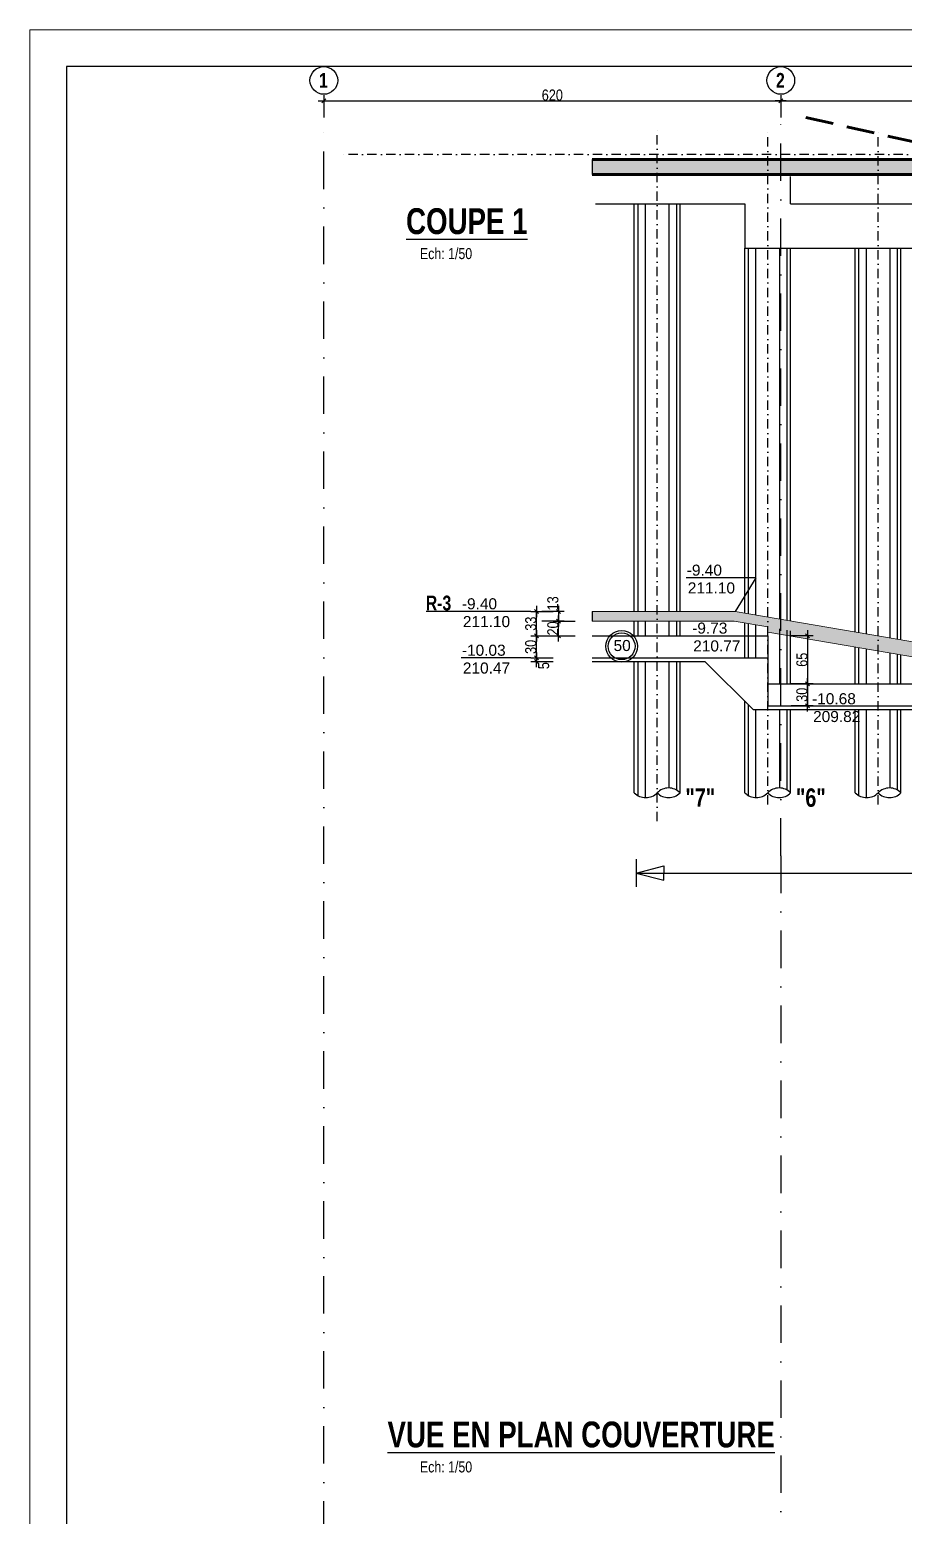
# Model space of a CAD drawing. Header units: millimetres. Extents: x -26249 to 60250, y -21218 to 23336.
# Drawn here: x 50478 to 51665, y 952 to 2968 of the extents above; entities that cross this region are included whole.
import ezdxf
from ezdxf.enums import TextEntityAlignment as Align

# ---------------------------------------------------------------- set-up
doc = ezdxf.new("R2010")
doc.units = ezdxf.units.MM
doc.linetypes.add('CACHEX2', pattern=[19.05, 12.7, -6.35])
doc.linetypes.add('TIRETPTX2', pattern=[50.8, 25.4, -12.7, 0, -12.7])
for name, color, linetype in [('01_cote_gen', 4, 'Continuous'), ('01_linteaux', 2, 'Continuous'), ('01_poch_murs', 253, 'Continuous'), ('01_texte', 230, 'Continuous'), ('AA_COTES', 2, 'Continuous')]:
    doc.layers.add(name, color=color, linetype=linetype)
doc.layers.add('01_murs_coup', color=5, linetype='Continuous', lineweight=60)
doc.styles.add('impact', font='impact.ttf')
doc.styles.add('MATTE_TXT', font='arial.ttf')
doc.styles.add('STYLE2', font='ARIALN.TTF')
doc.dimstyles.new('JB50', dxfattribs={"dimscale": 0.1, "dimtxt": 150, "dimasz": 15, "dimexe": 0.1, "dimexo": 0.1, "dimgap": 0.09, "dimtad": 1, "dimdec": 1, "dimdsep": 46, "dimtxsty": 'STYLE2', "dimblk1": 'BOND_G', "dimblk2": 'BOND_D', "dimsah": 1, "dimcen": 1.5, "dimdle": 0.01, "dimse1": 1, "dimse2": 1, "dimclrd": 4, "dimclre": 2, "dimclrt": 6, "dimazin": 2, "dimtfac": 2.333333, "dimtdec": 1, "dimtix": 1, "dimtmove": 2, "dimatfit": 3, "dimldrblk": 'BOND_G', "dimfxl": 1, "dimtolj": 1, "dimtzin": 0, "dimarcsym": 0})

# ---------------------------------------------------------------- blocks, each defined once
blk = doc.blocks.new('BOND_G')
at = {"layer": 'AA_COTES', "color": 0}
for p, q in [((0, -5), (0, 15)), ((5, 0), (-5, 0)), ((1.8, 1.8), (-1.8, -1.8))]:
    blk.add_line(p, q, dxfattribs=at)
blk = doc.blocks.new('BOND_D')
at = {"layer": 'AA_COTES', "color": 0}
for p, q in [((5, 0), (-5, 0)), ((-1.8, -1.8), (1.8, 1.8)), ((0, 5), (0, -15))]:
    blk.add_line(p, q, dxfattribs=at)
blk = doc.blocks.new('*D1415')
at = {"layer": '01_cote_gen', "color": 4, "lineweight": -2, "transparency": 16777216}
blk.add_line((50879, 2871.9), (51496, 2871.9), dxfattribs=at)
at = {"layer": 'Defpoints', "color": 0, "transparency": 16777216}
for p in [(50877.5, 2868.4), (51497.5, 2871.9), (51497.5, 2868.4)]:
    blk.add_point(p, dxfattribs=at)
at = {"layer": '01_cote_gen', "color": 4, "lineweight": -2, "transparency": 16777216, "xscale": 1.5, "yscale": 1.5, "zscale": 1.5, "rotation": 180}
blk.add_blockref('BOND_G', (50877.5, 2871.9), dxfattribs=at)
at = {"layer": '01_cote_gen', "color": 4, "lineweight": -2, "transparency": 16777216, "xscale": 1.5, "yscale": 1.5, "zscale": 1.5}
blk.add_blockref('BOND_D', (51497.5, 2871.9), dxfattribs=at)
at = {"layer": '01_cote_gen', "color": 6, "transparency": 16777216, "insert": (51187.5, 2879.6), "char_height": 15, "attachment_point": 5, "style": 'STYLE2'}
blk.add_mtext('\\A1;620', dxfattribs=at)
blk = doc.blocks.new('*D1416')
at = {"layer": '01_cote_gen', "color": 4, "lineweight": -2, "transparency": 16777216}
blk.add_line((51499, 2871.9), (52046, 2871.9), dxfattribs=at)
at = {"layer": 'Defpoints', "color": 0, "transparency": 16777216}
for p in [(51497.5, 2868.4), (52047.5, 2871.9), (52047.5, 2871.9)]:
    blk.add_point(p, dxfattribs=at)
at = {"layer": '01_cote_gen', "color": 4, "lineweight": -2, "transparency": 16777216, "xscale": 1.5, "yscale": 1.5, "zscale": 1.5, "rotation": 180}
blk.add_blockref('BOND_G', (51497.5, 2871.9), dxfattribs=at)
at = {"layer": '01_cote_gen', "color": 4, "lineweight": -2, "transparency": 16777216, "xscale": 1.5, "yscale": 1.5, "zscale": 1.5}
blk.add_blockref('BOND_D', (52047.5, 2871.9), dxfattribs=at)
at = {"layer": '01_cote_gen', "color": 6, "transparency": 16777216, "insert": (51772.5, 2879.6), "char_height": 15, "attachment_point": 5, "style": 'STYLE2'}
blk.add_mtext('\\A1;550', dxfattribs=at)
blk = doc.blocks.new('*D1524')
at = {"layer": '01_cote_gen', "color": 4, "lineweight": -2, "ltscale": 3, "transparency": 16777216}
blk.add_line((51533.9, 2144.7), (51533.9, 2082.7), dxfattribs=at)
at = {"layer": 'Defpoints', "color": 0, "ltscale": 3, "transparency": 16777216}
for p in [(51479.8, 2146.2), (51521.9, 2081.2), (51533.9, 2081.2)]:
    blk.add_point(p, dxfattribs=at)
at = {"layer": '01_cote_gen', "color": 4, "lineweight": -2, "ltscale": 3, "transparency": 16777216, "xscale": 1.5, "yscale": 1.5, "zscale": 1.5}
for name, p, rotation in [('BOND_G', (51533.9, 2146.2), 90), ('BOND_D', (51533.9, 2081.2), 270)]:
    blk.add_blockref(name, p, dxfattribs=dict(at, rotation=rotation))
at = {"layer": '01_cote_gen', "color": 6, "ltscale": 3, "transparency": 16777216, "insert": (51526.2, 2113.7), "char_height": 15, "attachment_point": 5, "rotation": 90, "style": 'STYLE2'}
blk.add_mtext('\\A1;65', dxfattribs=at)
blk = doc.blocks.new('*D1359')
at = {"layer": '01_cote_gen', "color": 4, "lineweight": -2, "ltscale": 3, "transparency": 16777216}
blk.add_line((51166, 2117.7), (51166, 2144.7), dxfattribs=at)
at = {"layer": 'Defpoints', "color": 0, "ltscale": 3, "transparency": 16777216}
for p in [(51166, 2146.2), (51197.5, 2146.2), (51197.5, 2116.2)]:
    blk.add_point(p, dxfattribs=at)
at = {"layer": '01_cote_gen', "color": 4, "lineweight": -2, "ltscale": 3, "transparency": 16777216, "xscale": 1.5, "yscale": 1.5, "zscale": 1.5}
for name, p, rotation in [('BOND_D', (51166, 2146.2), 90), ('BOND_G', (51166, 2116.2), 270)]:
    blk.add_blockref(name, p, dxfattribs=dict(at, rotation=rotation))
at = {"layer": '01_cote_gen', "color": 6, "ltscale": 3, "transparency": 16777216, "insert": (51158.3, 2131.2), "char_height": 15, "attachment_point": 5, "rotation": 90, "style": 'STYLE2'}
blk.add_mtext('\\A1;30', dxfattribs=at)
blk = doc.blocks.new('*D1360')
at = {"layer": '01_cote_gen', "color": 4, "lineweight": -2, "ltscale": 3, "transparency": 16777216}
blk.add_line((51166, 2147.7), (51166, 2177.7), dxfattribs=at)
at = {"layer": 'Defpoints', "color": 0, "ltscale": 3, "transparency": 16777216}
for p in [(51166, 2179.2), (51207.5, 2179.2), (51207.5, 2146.2)]:
    blk.add_point(p, dxfattribs=at)
at = {"layer": '01_cote_gen', "color": 4, "lineweight": -2, "ltscale": 3, "transparency": 16777216, "xscale": 1.5, "yscale": 1.5, "zscale": 1.5}
for name, p, rotation in [('BOND_D', (51166, 2179.2), 90), ('BOND_G', (51166, 2146.2), 270)]:
    blk.add_blockref(name, p, dxfattribs=dict(at, rotation=rotation))
at = {"layer": '01_cote_gen', "color": 6, "ltscale": 3, "transparency": 16777216, "insert": (51158.3, 2162.7), "char_height": 15, "attachment_point": 5, "rotation": 90, "style": 'STYLE2'}
blk.add_mtext('\\A1;33', dxfattribs=at)
blk = doc.blocks.new('*D1361')
at = {"layer": '01_cote_gen', "color": 4, "lineweight": -2, "ltscale": 3, "transparency": 16777216}
blk.add_line((51196, 2177.7), (51196, 2167.7), dxfattribs=at)
at = {"layer": 'Defpoints', "color": 0, "ltscale": 3, "transparency": 16777216}
for p in [(51246, 2179.2), (51196, 2166.2), (51246, 2166.2)]:
    blk.add_point(p, dxfattribs=at)
at = {"layer": '01_cote_gen', "color": 4, "lineweight": -2, "ltscale": 3, "transparency": 16777216, "xscale": 1.5, "yscale": 1.5, "zscale": 1.5}
for name, p, rotation in [('BOND_G', (51196, 2179.2), 90), ('BOND_D', (51196, 2166.2), 270)]:
    blk.add_blockref(name, p, dxfattribs=dict(at, rotation=rotation))
at = {"layer": '01_cote_gen', "color": 6, "ltscale": 3, "transparency": 16777216, "insert": (51188.3, 2190.2), "char_height": 15, "attachment_point": 5, "rotation": 90, "style": 'STYLE2'}
blk.add_mtext('\\A1;13', dxfattribs=at)
blk = doc.blocks.new('*D1525')
at = {"layer": '01_cote_gen', "color": 4, "lineweight": -2, "ltscale": 3, "transparency": 16777216}
blk.add_line((51196, 2147.7), (51196, 2164.7), dxfattribs=at)
at = {"layer": 'Defpoints', "color": 0, "ltscale": 3, "transparency": 16777216}
for p in [(51196, 2166.2), (51246, 2166.2), (51246, 2146.2)]:
    blk.add_point(p, dxfattribs=at)
at = {"layer": '01_cote_gen', "color": 4, "lineweight": -2, "ltscale": 3, "transparency": 16777216, "xscale": 1.5, "yscale": 1.5, "zscale": 1.5}
for name, p, rotation in [('BOND_D', (51196, 2166.2), 90), ('BOND_G', (51196, 2146.2), 270)]:
    blk.add_blockref(name, p, dxfattribs=dict(at, rotation=rotation))
at = {"layer": '01_cote_gen', "color": 6, "ltscale": 3, "transparency": 16777216, "insert": (51188.3, 2156.2), "char_height": 15, "attachment_point": 5, "rotation": 90, "style": 'STYLE2'}
blk.add_mtext('\\A1;20', dxfattribs=at)
blk = doc.blocks.new('*D1526')
at = {"layer": '01_cote_gen', "color": 4, "lineweight": -2, "ltscale": 3, "transparency": 16777216}
blk.add_line((51166, 2112.7), (51166, 2114.7), dxfattribs=at)
at = {"layer": 'Defpoints', "color": 0, "ltscale": 3, "transparency": 16777216}
for p in [(51166, 2116.2), (51241.5, 2116.2), (51241.5, 2111.2)]:
    blk.add_point(p, dxfattribs=at)
at = {"layer": '01_cote_gen', "color": 4, "lineweight": -2, "ltscale": 3, "transparency": 16777216, "xscale": 1.5, "yscale": 1.5, "zscale": 1.5}
for name, p, rotation in [('BOND_D', (51166, 2116.2), 90), ('BOND_G', (51166, 2111.2), 270)]:
    blk.add_blockref(name, p, dxfattribs=dict(at, rotation=rotation))
at = {"layer": '01_cote_gen', "color": 6, "ltscale": 3, "transparency": 16777216, "insert": (51175.8, 2105.7), "char_height": 15, "attachment_point": 5, "rotation": 90, "style": 'STYLE2'}
blk.add_mtext('\\A1;5', dxfattribs=at)
blk = doc.blocks.new('*D1362')
at = {"layer": '01_cote_gen', "color": 4, "lineweight": -2, "ltscale": 3, "transparency": 16777216}
blk.add_line((51533.9, 2079.7), (51533.9, 2052.7), dxfattribs=at)
at = {"layer": 'Defpoints', "color": 0, "ltscale": 3, "transparency": 16777216}
for p in [(51550.2, 2081.2), (51533.9, 2051.2), (51545.9, 2051.2)]:
    blk.add_point(p, dxfattribs=at)
at = {"layer": '01_cote_gen', "color": 4, "lineweight": -2, "ltscale": 3, "transparency": 16777216, "xscale": 1.5, "yscale": 1.5, "zscale": 1.5}
for name, p, rotation in [('BOND_G', (51533.9, 2081.2), 90), ('BOND_D', (51533.9, 2051.2), 270)]:
    blk.add_blockref(name, p, dxfattribs=dict(at, rotation=rotation))
at = {"layer": '01_cote_gen', "color": 6, "ltscale": 3, "transparency": 16777216, "insert": (51526.2, 2066.2), "char_height": 15, "attachment_point": 5, "rotation": 90, "style": 'STYLE2'}
blk.add_mtext('\\A1;30', dxfattribs=at)

msp = doc.modelspace()

# ---------------------------------------------------------------- hatches: boundary and pattern name
at = {"layer": '01_poch_murs'}
h = msp.add_hatch(color=256, dxfattribs=at)
h.dxf.hatch_style = 1
h.paths.add_polyline_path([(52240.595, 2849.444), (52224.595, 2849.444), (52224.595, 2792.168), (51783.403, 2792.168), (51871.368, 2772.168), (52224.595, 2772.168), (52224.595, 2697.517), (52240.595, 2694.2)])
h.paths.add_polyline_path([(51783.403, 2792.168), (51241.519, 2792.168), (51241.519, 2772.168), (51871.368, 2772.168)])
h.paths.add_polyline_path([(52240.595, 2694.2), (52224.595, 2697.517), (52224.595, 2332.167), (53228.518, 2332.167), (53228.518, 2202.167), (53244.404, 2202.167), (53244.404, 2462.167), (53228.518, 2462.167), (53228.518, 2362.167), (52240.595, 2362.167)])
h = msp.add_hatch(color=256, dxfattribs=at)
h.dxf.hatch_style = 1
h.paths.add_polyline_path([(51435.483, 2179.159), (51241.519, 2179.159), (51241.519, 2166.159), (51434.376, 2166.159), (51479.785, 2158.37), (51479.785, 2151.268), (53182.753, 1859.168), (53244.404, 1859.168), (53244.404, 1879.168), (53184.455, 1879.168)])

# ---------------------------------------------------------------- linework, layer by layer
at = {"layer": '01_linteaux', "linetype": 'TIRETPTX2', "ltscale": 2}
for p, q in [((50877.516, 6.331), (50877.519, 2849.444)), ((51497.519, 1847.948), (51497.519, 2849.444)), ((51497.519, 1847.948), (51497.519, 4.299))]:
    msp.add_line(p, q, dxfattribs=at)
at = {"layer": '01_linteaux', "linetype": 'TIRETPTX2', "ltscale": 0.5}
for p, q in [((51329.785, 1894.699), (51329.785, 2833.94)), ((51479.785, 1917.232), (51479.785, 2833.94)), ((51629.603, 1917.232), (51629.603, 2833.94)), ((52224.089, 2799.168), (50903.802, 2799.168))]:
    msp.add_line(p, q, dxfattribs=at)
at = {"layer": '01_linteaux'}
for p, q in [((51510.785, 2732.168), (51510.785, 2769.168)), ((51246.173, 2732.168), (51448.785, 2732.168)), ((51298.785, 2179.159), (51298.785, 2732.168)), ((51360.785, 2179.159), (51360.785, 2732.168)), ((51448.785, 2732.168), (51448.785, 2672.168)), ((51510.785, 2732.168), (51811.519, 2732.168)), ((51448.785, 2176.877), (51448.785, 2672.168)), ((51448.785, 2672.168), (51748.519, 2672.168)), ((51510.785, 2166.243), (51510.785, 2672.168)), ((51598.603, 2151.18), (51598.603, 2672.168)), ((51660.603, 2140.546), (51660.603, 2672.168)), ((51298.785, 2146.159), (51298.785, 2166.159)), ((51360.785, 2146.159), (51360.785, 2166.159)), ((51448.785, 2116.159), (51448.785, 2163.688)), ((51241.519, 2146.159), (51479.785, 2146.159)), ((51479.785, 2146.159), (51479.785, 2116.159)), ((51510.785, 2081.159), (51510.785, 2153.053)), ((51598.603, 2081.159), (51598.603, 2130.888)), ((51660.603, 2081.159), (51660.603, 2120.253)), ((51241.519, 2116.159), (51479.785, 2116.159)), ((51241.519, 2111.159), (51394.648, 2111.159)), ((51298.785, 1933.229), (51298.785, 2111.159)), ((51360.785, 1933.229), (51360.785, 2111.159)), ((51394.648, 2111.159), (51459.847, 2046.159)), ((51479.785, 2116.023), (51479.785, 2081.159)), ((51479.785, 2081.159), (51779.519, 2081.159)), ((51479.785, 2081.159), (51479.785, 2051.159)), ((51448.785, 1933.229), (51448.785, 2057.188)), ((51459.847, 2046.159), (51694.519, 2046.159)), ((51459.847, 2046.159), (51694.519, 2046.159)), ((51479.785, 2051.159), (51779.519, 2051.159)), ((51510.785, 1933.229), (51510.785, 2046.159)), ((51598.603, 1933.229), (51598.603, 2046.159)), ((51660.603, 1933.229), (51660.603, 2046.159))]:
    msp.add_line(p, q, dxfattribs=at)
for centre, start, end in [((51345.285, 1918.159), 44.193871, 135.806129), ((51495.285, 1918.159), 44.193871, 135.806129), ((51645.103, 1918.159), 44.193871, 135.806129), ((51314.285, 1948.299), 224.193871, 315.806129), ((51345.285, 1948.299), 224.193871, 315.806129), ((51464.285, 1948.299), 224.193871, 315.806129), ((51495.285, 1948.299), 224.193871, 315.806129), ((51614.103, 1948.299), 224.193871, 315.806129), ((51645.103, 1948.299), 224.193871, 315.806129)]:
    msp.add_arc(centre, 21.618, start, end, dxfattribs=at)
at = {"layer": '01_murs_coup', "linetype": 'Continuous', "lineweight": 5}
for p, q in [((60250.424, 2968.323), (50478.456, 2968.323)), ((50478.456, 2968.323), (50478.456, -1231.677)), ((51241.519, 2179.159), (51435.483, 2179.159)), ((53184.455, 1879.168), (51435.483, 2179.159)), ((51434.376, 2166.159), (51241.519, 2166.159)), ((51479.785, 2158.37), (51434.376, 2166.159)), ((51479.785, 2151.268), (51479.785, 2158.37)), ((53182.753, 1859.168), (51479.785, 2151.268))]:
    msp.add_line(p, q, dxfattribs=at)
at = {"layer": '01_murs_coup'}
for p, q in [((52224.089, 2792.168), (51241.519, 2792.168)), ((52224.595, 2772.168), (51241.519, 2772.168))]:
    msp.add_line(p, q, dxfattribs=at)
at = {"layer": '01_murs_coup', "linetype": 'CACHEX2', "ltscale": 3}
msp.add_lwpolyline([(51531.49, 2849.444), (51941.74, 2756.168), (53716.486, 2388.168), (54315.826, 2256.168), (55606.63, 1971.168), (55948.057, 1908.168), (57782.63, 1644.168), (58468.98, 1537.168), (59123.919, 1438.298)], dxfattribs=at)
at = {"layer": '01_poch_murs'}
for p, q in [((51241.519, 2792.168), (51241.519, 2772.168)), ((51303.785, 2179.159), (51303.785, 2732.168)), ((51313.785, 2179.159), (51313.785, 2732.168)), ((51345.785, 2732.168), (51345.785, 2179.159)), ((51355.785, 2732.168), (51355.785, 2179.159)), ((51453.785, 2176.02), (51453.785, 2672.168)), ((51463.785, 2174.305), (51463.785, 2672.168)), ((51495.785, 2672.168), (51495.785, 2168.816)), ((51505.785, 2672.168), (51505.785, 2167.101)), ((51603.603, 2150.322), (51603.603, 2672.168)), ((51613.603, 2148.607), (51613.603, 2672.168)), ((51645.603, 2672.168), (51645.603, 2143.118)), ((51655.603, 2672.168), (51655.603, 2141.403)), ((51241.519, 2179.159), (51241.519, 2166.159)), ((51303.785, 2146.159), (51303.785, 2166.159)), ((51313.785, 2146.159), (51313.785, 2166.159)), ((51345.785, 2166.159), (51345.785, 2146.159)), ((51355.785, 2166.159), (51355.785, 2146.159)), ((51453.785, 2116.159), (51453.785, 2162.83)), ((51463.785, 2116.159), (51463.785, 2161.115)), ((51495.785, 2155.626), (51495.785, 2081.159)), ((51505.785, 2153.911), (51505.785, 2081.159)), ((51603.603, 2081.159), (51603.603, 2130.03)), ((51613.603, 2081.159), (51613.603, 2128.315)), ((51645.603, 2122.826), (51645.603, 2081.159)), ((51655.603, 2121.111), (51655.603, 2081.159)), ((51303.785, 1929.402), (51303.785, 2111.159)), ((51313.785, 1926.686), (51313.785, 2111.159)), ((51345.785, 2111.159), (51345.785, 1939.772)), ((51355.785, 2111.159), (51355.785, 1937.056)), ((51453.785, 1929.402), (51453.785, 2052.203)), ((51463.785, 1926.686), (51463.785, 2046.159)), ((51495.785, 2046.159), (51495.785, 1939.772)), ((51505.785, 2046.159), (51505.785, 1937.056)), ((51603.603, 1929.402), (51603.603, 2046.159)), ((51613.603, 1926.686), (51613.603, 2046.159)), ((51645.603, 2046.159), (51645.603, 1939.772)), ((51655.603, 2046.159), (51655.603, 1937.056))]:
    msp.add_line(p, q, dxfattribs=at)
at = {"layer": '01_texte'}
for p, q in [((60200.424, 2918.323), (50528.456, 2918.323)), ((50528.456, 2918.323), (50528.456, -1181.677)), ((51463.617, 2224.781), (51369.117, 2224.781)), ((51463.617, 2224.781), (51435.483, 2179.159)), ((51158.457, 2179.159), (51016.449, 2179.159)), ((51158.457, 2116.159), (51063.957, 2116.159)), ((51301.325, 1843.151), (51301.325, 1805.474)), ((51301.325, 1824.313), (51338.706, 1834.087)), ((51301.325, 1824.313), (52261.485, 1824.313)), ((51301.325, 1824.313), (51338.706, 1814.538)), ((51338.706, 1834.087), (51338.706, 1824.313)), ((51338.706, 1814.538), (51338.706, 1824.313))]:
    msp.add_line(p, q, dxfattribs=at)
for centre, radius in [((50877.519, 2899.517), 18.806), ((51497.52, 2899.517), 18.806), ((51281.568, 2131.999), 21.397), ((51281.568, 2131.999), 18.157)]:
    msp.add_circle(centre, radius, dxfattribs=at)

# ---------------------------------------------------------------- texts
at = {"layer": '01_texte', "style": 'impact'}
for s, p in [('%%UCOUPE 1', (51071.466, 2680.674)), ('%%UVUE EN PLAN COUVERTURE', (51226.654, 1034.855))]:
    msp.add_text(s, height=35, dxfattribs=at).set_placement(p, align=Align.BOTTOM_CENTER)
at = {"layer": '01_texte', "style": 'MATTE_TXT', "width": 0.8}
for p in [(51043.328, 2652.654), (51043.328, 1006.835)]:
    msp.add_text('Ech: 1/50', height=15, dxfattribs=at).set_placement(p, align=Align.BOTTOM_CENTER)
at = {"layer": '01_texte', "style": 'MATTE_TXT'}
for s, p in [('-9.40', (51369.944, 2227.753)), ('211.10', (51371.323, 2203.622)), ('-9.40', (51064.785, 2182.131)), ('211.10', (51066.164, 2158)), ('-9.73', (51377.285, 2149.131)), ('50', (51270.64, 2125.549)), ('210.77', (51378.664, 2125)), ('-10.03', (51064.785, 2119.131)), ('210.47', (51066.164, 2095)), ('-10.68', (51539.931, 2053.357)), ('209.82', (51541.31, 2029.225))]:
    msp.add_text(s, height=15, dxfattribs=at).set_placement(p)
at = {"layer": '01_texte', "style": 'impact'}
for s, p in [('"7"', (51388.244, 1906.722)), ('"6"', (51538.244, 1906.722))]:
    msp.add_text(s, height=25, rotation=0, dxfattribs=at).set_placement(p, align=Align.BOTTOM_CENTER)
at = {"layer": '01_texte', "char_height": 20, "style": 'impact'}
for s, insert, attachment_point, line_spacing_factor in [('1', (50870.95, 2909.624), 1, 0.895453), ('2', (51490.951, 2909.624), 1, 0.895453), ('R-3', (51050.385, 2200.695), 3, 0.894142)]:
    msp.add_mtext(s, dxfattribs=dict(at, insert=insert, attachment_point=attachment_point, line_spacing_factor=line_spacing_factor))

# ---------------------------------------------------------------- dimensions: what is measured, and where the dimension line sits
at = {"layer": '01_cote_gen'}
for base, p1, p2, picture, middle in [((51497.519, 2871.944), (50877.519, 2868.425), (51497.519, 2868.425), '*D1415', (51187.519, 2879.612)), ((52047.519, 2871.944), (51497.519, 2868.425), (52047.519, 2871.944), '*D1416', (51772.519, 2879.612))]:
    dim = msp.add_linear_dim(base=base, p1=p1, p2=p2, dimstyle='JB50', dxfattribs=at)
    dim.commit()
    dim.dimension.update_dxf_attribs({"geometry": picture, "text_midpoint": middle})
at = {"layer": '01_cote_gen', "ltscale": 3}
for base, p1, p2, picture, middle in [((51195.957, 2166.159), (51245.957, 2179.159), (51245.957, 2166.159), '*D1361', (51188.29, 2190.159)), ((51165.957, 2116.159), (51241.519, 2111.159), (51241.519, 2116.159), '*D1526', (51175.821, 2105.659))]:
    dim = msp.add_linear_dim(base=base, p1=p1, p2=p2, angle=90, dimstyle='JB50', dxfattribs=at)
    dim.commit()
    dim.dimension.update_dxf_attribs({"geometry": picture, "text_midpoint": middle, "dimtype": 160})
for base, p1, p2, picture, middle in [((51165.957, 2179.159), (51207.457, 2146.159), (51207.457, 2179.159), '*D1360', (51158.29, 2162.659)), ((51195.957, 2166.159), (51245.957, 2146.159), (51245.957, 2166.159), '*D1525', (51188.29, 2156.159)), ((51165.957, 2146.159), (51197.519, 2116.159), (51197.519, 2146.159), '*D1359', (51158.29, 2131.159)), ((51533.858, 2081.159), (51479.785, 2146.159), (51521.858, 2081.159), '*D1524', (51526.19, 2113.659)), ((51533.858, 2051.159), (51550.224, 2081.159), (51545.858, 2051.159), '*D1362', (51526.19, 2066.159))]:
    dim = msp.add_linear_dim(base=base, p1=p1, p2=p2, angle=90, dimstyle='JB50', dxfattribs=at)
    dim.commit()
    dim.dimension.update_dxf_attribs({"geometry": picture, "text_midpoint": middle})

doc.saveas('drawing.dxf')
